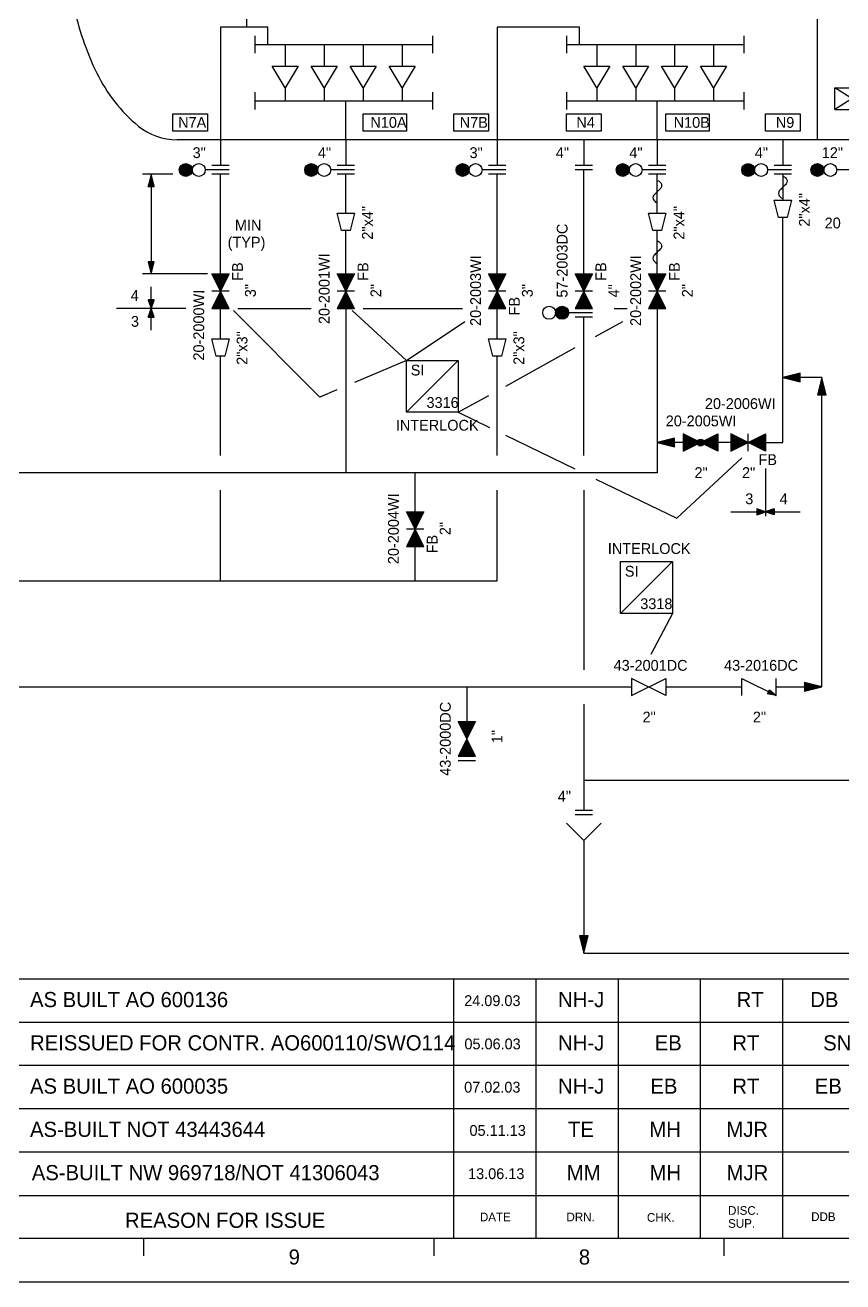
# Model space of a CAD drawing. Extents: x 0 to 840, y 0 to 594.
# Drawn here: x 198.9 to 387.9, y 0 to 290.5 of the extents above; entities that cross this region are included whole.
import ezdxf

# ---------------------------------------------------------------- set-up
doc = ezdxf.new("R2010")
doc.units = 0
for name, color, linetype in [('01-LIN-025-A', 7, 'Continuous'), ('08-LIN-050-A', 7, 'Continuous'), ('18-LIN-025-SP', 7, 'Continuous'), ('35-TXT-025', 7, 'Continuous'), ('36-TXT-035', 7, 'Continuous'), ('39-TXT-100', 7, 'Continuous'), ('40-', 7, 'Continuous'), ('43-', 7, 'Continuous'), ('45-', 7, 'Continuous')]:
    doc.layers.add(name, color=color, linetype=linetype)

msp = doc.modelspace()

# ---------------------------------------------------------------- linework, layer by layer
at = {"layer": '01-LIN-025-A'}
for p, q in [((252, 288), (252, 284)), ((293, 288), (293, 284)), ((324, 288), (324, 284)), ((365, 288), (365, 284)), ((252, 275), (252, 271)), ((293, 275), (293, 271)), ((324, 275), (324, 271)), ((365, 275), (365, 271)), ((386, 271), (394, 271)), ((412, 264), (234, 264)), ((233, 256), (226, 256)), ((228.13, 255.47), (227.92, 255.68)), ((228.1, 255.6), (227.94, 255.76)), ((228.07, 255.74), (227.96, 255.84)), ((228.03, 255.87), (227.98, 255.92)), ((228, 256), (228, 234)), ((246, 257), (240.5, 257)), ((246, 258), (242, 258)), ((246, 258), (242, 258)), ((246, 256), (242, 256)), ((244, 258), (244, 258)), ((275, 257), (269.5, 257)), ((275, 258), (271, 258)), ((275, 258), (271, 258)), ((275, 256), (271, 256)), ((273, 258), (273, 258)), ((310, 257), (304.5, 257)), ((310, 258), (306, 258)), ((310, 258), (306, 258)), ((310, 256), (306, 256)), ((308, 258), (308, 258)), ((330, 258), (326, 258)), ((330, 257), (326, 257)), ((347, 257), (341.5, 257)), ((347, 258), (343, 258)), ((347, 258), (343, 258)), ((347, 256), (343, 256)), ((345, 258), (345, 258)), ((376, 257), (370.5, 257)), ((376, 258), (372, 258)), ((376, 258), (372, 258)), ((376, 256), (372, 256)), ((374, 258), (374, 258)), ((392, 257), (386.5, 257)), ((227.33, 253.2), (227.31, 253.23)), ((227.43, 253.2), (227.33, 253.31)), ((227.53, 253.2), (227.35, 253.39)), ((227.63, 253.2), (227.37, 253.47)), ((227.73, 253.2), (227.39, 253.54)), ((227.83, 253.2), (227.41, 253.62)), ((227.93, 253.2), (227.43, 253.7)), ((228.03, 253.2), (227.45, 253.78)), ((228.13, 253.2), (227.47, 253.86)), ((228.23, 253.2), (227.49, 253.94)), ((228.32, 253.2), (227.5, 254.02)), ((228.42, 253.2), (227.53, 254.1)), ((228.52, 253.2), (227.54, 254.18)), ((228.62, 253.2), (227.57, 254.26)), ((228.69, 253.23), (227.58, 254.34)), ((228.66, 253.36), (227.6, 254.42)), ((228.63, 253.49), (227.62, 254.5)), ((228.59, 253.62), (227.64, 254.57)), ((228.56, 253.75), (227.66, 254.65)), ((228.53, 253.89), (227.68, 254.73)), ((228.5, 254.02), (227.7, 254.81)), ((228.46, 254.15), (227.72, 254.89)), ((228.43, 254.28), (227.74, 254.97)), ((228.4, 254.41), (227.76, 255.05)), ((228.36, 254.55), (227.78, 255.13)), ((228.33, 254.68), (227.8, 255.21)), ((228.3, 254.81), (227.82, 255.29)), ((228.26, 254.94), (227.84, 255.37)), ((228.23, 255.07), (227.86, 255.45)), ((228.2, 255.21), (227.88, 255.53)), ((228.17, 255.34), (227.9, 255.6)), ((372, 250), (376, 250)), ((373, 246), (372, 250)), ((376, 250), (375, 246)), ((271, 247), (275, 247)), ((272, 243), (271, 247)), ((275, 247), (274, 243)), ((343, 247), (347, 247)), ((344, 243), (343, 247)), ((347, 247), (346, 243)), ((375, 246), (373, 246)), ((274, 243), (272, 243)), ((346, 243), (344, 243)), ((227.31, 235.77), (228.42, 234.66)), ((227.34, 235.64), (228.4, 234.58)), ((227.37, 235.51), (228.38, 234.5)), ((227.38, 235.8), (228.43, 234.74)), ((227.41, 235.38), (228.36, 234.43)), ((227.48, 235.8), (228.46, 234.82)), ((227.58, 235.8), (228.47, 234.9)), ((227.68, 235.8), (228.5, 234.98)), ((227.77, 235.8), (228.51, 235.06)), ((227.87, 235.8), (228.53, 235.14)), ((227.97, 235.8), (228.55, 235.22)), ((228.07, 235.8), (228.57, 235.3)), ((228.17, 235.8), (228.59, 235.38)), ((228.27, 235.8), (228.61, 235.46)), ((228.37, 235.8), (228.63, 235.53)), ((228.47, 235.8), (228.65, 235.61)), ((228.57, 235.8), (228.67, 235.69)), ((228.67, 235.8), (228.69, 235.77)), ((241, 233), (226, 233)), ((227.44, 235.25), (228.34, 234.35)), ((227.47, 235.11), (228.32, 234.27)), ((227.5, 234.98), (228.3, 234.19)), ((227.54, 234.85), (228.28, 234.11)), ((227.57, 234.72), (228.26, 234.03)), ((227.6, 234.59), (228.24, 233.95)), ((227.64, 234.45), (228.22, 233.87)), ((227.67, 234.32), (228.2, 233.79)), ((227.7, 234.19), (228.18, 233.71)), ((227.74, 234.06), (228.16, 233.63)), ((227.77, 233.93), (228.14, 233.55)), ((227.8, 233.79), (228.12, 233.47)), ((227.83, 233.66), (228.1, 233.4)), ((227.87, 233.53), (228.08, 233.32)), ((227.9, 233.4), (228.06, 233.24)), ((227.93, 233.26), (228.04, 233.16)), ((227.97, 233.13), (228.02, 233.08)), ((244, 229), (242, 233)), ((242, 233), (246, 233)), ((244, 229), (242.2, 232.9)), ((242.2, 232.9), (244, 232)), ((244, 229), (242.4, 232.8)), ((242.4, 232.8), (245.6, 232.8)), ((244, 229), (242.6, 232.6)), ((242.6, 232.6), (245.4, 232.6)), ((244, 229), (242.8, 232.4)), ((242.8, 232.4), (245.2, 232.4)), ((246, 233), (244, 229)), ((244, 229), (244, 233)), ((244, 232), (245.8, 232.9)), ((245.8, 232.9), (244, 229)), ((245.6, 232.8), (244, 229)), ((245.4, 232.6), (244, 229)), ((245.2, 232.4), (244, 229)), ((273, 229), (271, 233)), ((271, 233), (275, 233)), ((273, 229), (271.2, 232.9)), ((271.2, 232.9), (273, 232)), ((273, 229), (271.4, 232.8)), ((271.4, 232.8), (274.6, 232.8)), ((273, 229), (271.6, 232.6)), ((271.6, 232.6), (274.4, 232.6)), ((273, 229), (271.8, 232.4)), ((271.8, 232.4), (274.2, 232.4)), ((275, 233), (273, 229)), ((273, 229), (273, 233)), ((273, 232), (274.8, 232.9)), ((274.8, 232.9), (273, 229)), ((274.6, 232.8), (273, 229)), ((274.4, 232.6), (273, 229)), ((274.2, 232.4), (273, 229)), ((308, 229), (306, 233)), ((306, 233), (310, 233)), ((308, 229), (306.2, 232.9)), ((306.2, 232.9), (308, 232)), ((308, 229), (306.4, 232.8)), ((306.4, 232.8), (309.6, 232.8)), ((308, 229), (306.6, 232.6)), ((306.6, 232.6), (309.4, 232.6)), ((308, 229), (306.8, 232.4)), ((306.8, 232.4), (309.2, 232.4)), ((310, 233), (308, 229)), ((308, 229), (308, 233)), ((308, 232), (309.8, 232.9)), ((309.8, 232.9), (308, 229)), ((309.6, 232.8), (308, 229)), ((309.4, 232.6), (308, 229)), ((309.2, 232.4), (308, 229)), ((328, 229), (326, 233)), ((326, 233), (330, 233)), ((328, 229), (326.2, 232.9)), ((326.2, 232.9), (328, 232)), ((328, 229), (326.4, 232.8)), ((326.4, 232.8), (329.6, 232.8)), ((328, 229), (326.6, 232.6)), ((326.6, 232.6), (329.4, 232.6)), ((328, 229), (326.8, 232.4)), ((326.8, 232.4), (329.2, 232.4)), ((330, 233), (328, 229)), ((328, 229), (328, 233)), ((328, 232), (329.8, 232.9)), ((329.8, 232.9), (328, 229)), ((329.6, 232.8), (328, 229)), ((329.4, 232.6), (328, 229)), ((329.2, 232.4), (328, 229)), ((345, 229), (343, 233)), ((343, 233), (347, 233)), ((345, 229), (343.2, 232.9)), ((343.2, 232.9), (345, 232)), ((345, 229), (343.4, 232.8)), ((343.4, 232.8), (346.6, 232.8)), ((345, 229), (343.6, 232.6)), ((343.6, 232.6), (346.4, 232.6)), ((345, 229), (343.8, 232.4)), ((343.8, 232.4), (346.2, 232.4)), ((347, 233), (345, 229)), ((345, 229), (345, 233)), ((345, 232), (346.8, 232.9)), ((346.8, 232.9), (345, 229)), ((346.6, 232.8), (345, 229)), ((346.4, 232.6), (345, 229)), ((346.2, 232.4), (345, 229)), ((228, 220), (228, 230)), ((244, 229), (243, 232.2)), ((243, 232.2), (245, 232.2)), ((244, 229), (243.2, 232)), ((243.2, 232), (244.8, 232)), ((244, 229), (243.4, 231.8)), ((243.4, 231.8), (244.6, 231.8)), ((244, 229), (243.6, 231.6)), ((243.6, 231.6), (244.4, 231.6)), ((244, 229), (243.8, 231.4)), ((243.8, 231.4), (244.2, 231.4)), ((245, 232.2), (244, 229)), ((244.8, 232), (244, 229)), ((244.6, 231.8), (244, 229)), ((244.4, 231.6), (244, 229)), ((244.2, 231.4), (244, 229)), ((273, 229), (272, 232.2)), ((272, 232.2), (274, 232.2)), ((273, 229), (272.2, 232)), ((272.2, 232), (273.8, 232)), ((273, 229), (272.4, 231.8)), ((272.4, 231.8), (273.6, 231.8)), ((273, 229), (272.6, 231.6)), ((272.6, 231.6), (273.4, 231.6)), ((273, 229), (272.8, 231.4)), ((272.8, 231.4), (273.2, 231.4)), ((274, 232.2), (273, 229)), ((273.8, 232), (273, 229)), ((273.6, 231.8), (273, 229)), ((273.4, 231.6), (273, 229)), ((273.2, 231.4), (273, 229)), ((308, 229), (307, 232.2)), ((307, 232.2), (309, 232.2)), ((308, 229), (307.2, 232)), ((307.2, 232), (308.8, 232)), ((308, 229), (307.4, 231.8)), ((307.4, 231.8), (308.6, 231.8)), ((308, 229), (307.6, 231.6)), ((307.6, 231.6), (308.4, 231.6)), ((308, 229), (307.8, 231.4)), ((307.8, 231.4), (308.2, 231.4)), ((309, 232.2), (308, 229)), ((308.8, 232), (308, 229)), ((308.6, 231.8), (308, 229)), ((308.4, 231.6), (308, 229)), ((308.2, 231.4), (308, 229)), ((328, 229), (327, 232.2)), ((327, 232.2), (329, 232.2)), ((328, 229), (327.2, 232)), ((327.2, 232), (328.8, 232)), ((328, 229), (327.4, 231.8)), ((327.4, 231.8), (328.6, 231.8)), ((328, 229), (327.6, 231.6)), ((327.6, 231.6), (328.4, 231.6)), ((328, 229), (327.8, 231.4)), ((327.8, 231.4), (328.2, 231.4)), ((329, 232.2), (328, 229)), ((328.8, 232), (328, 229)), ((328.6, 231.8), (328, 229)), ((328.4, 231.6), (328, 229)), ((328.2, 231.4), (328, 229)), ((345, 229), (344, 232.2)), ((344, 232.2), (346, 232.2)), ((345, 229), (344.2, 232)), ((344.2, 232), (345.8, 232)), ((345, 229), (344.4, 231.8)), ((344.4, 231.8), (345.6, 231.8)), ((345, 229), (344.6, 231.6)), ((344.6, 231.6), (345.4, 231.6)), ((345, 229), (344.8, 231.4)), ((344.8, 231.4), (345.2, 231.4)), ((346, 232.2), (345, 229)), ((345.8, 232), (345, 229)), ((345.6, 231.8), (345, 229)), ((345.4, 231.6), (345, 229)), ((345.2, 231.4), (345, 229)), ((227.31, 226.98), (228.23, 225.66)), ((227.34, 227), (228.25, 225.71)), ((227.36, 226.84), (228.21, 225.61)), ((227.39, 227), (228.26, 225.75)), ((227.4, 226.7), (228.2, 225.57)), ((227.44, 227), (228.28, 225.8)), ((227.49, 227), (228.3, 225.85)), ((227.54, 227), (228.31, 225.9)), ((227.59, 227), (228.33, 225.94)), ((227.64, 227), (228.35, 225.99)), ((227.69, 227), (228.36, 226.04)), ((227.74, 227), (228.38, 226.08)), ((227.79, 227), (228.4, 226.13)), ((227.84, 227), (228.41, 226.18)), ((227.89, 227), (228.43, 226.23)), ((227.94, 227), (228.44, 226.27)), ((227.99, 227), (228.46, 226.32)), ((228.04, 227), (228.48, 226.37)), ((228.09, 227), (228.5, 226.41)), ((228.13, 227), (228.51, 226.46)), ((228.18, 227), (228.53, 226.51)), ((228.23, 227), (228.54, 226.56)), ((228.28, 227), (228.56, 226.6)), ((228.33, 227), (228.58, 226.65)), ((228.38, 227), (228.59, 226.7)), ((228.43, 227), (228.61, 226.74)), ((228.48, 227), (228.63, 226.79)), ((228.53, 227), (228.64, 226.84)), ((228.58, 227), (228.66, 226.89)), ((228.63, 227), (228.68, 226.93)), ((228.68, 227), (228.69, 226.98)), ((246, 229), (242, 229)), ((244, 229), (242, 225)), ((244, 229), (242.2, 225.1)), ((244, 229), (242.4, 225.2)), ((244, 229), (242.6, 225.4)), ((244, 229), (242.8, 225.6)), ((244, 229), (243, 225.8)), ((244, 229), (243.2, 226)), ((244, 229), (243.4, 226.2)), ((244, 229), (243.6, 226.4)), ((244, 229), (243.8, 226.6)), ((243.8, 226.6), (244.2, 226.6)), ((246, 225), (244, 229)), ((245.8, 225.1), (244, 229)), ((245.6, 225.2), (244, 229)), ((245.4, 225.4), (244, 229)), ((245.2, 225.6), (244, 229)), ((245, 225.8), (244, 229)), ((244.8, 226), (244, 229)), ((244.6, 226.2), (244, 229)), ((244.4, 226.4), (244, 229)), ((244.2, 226.6), (244, 229)), ((244, 229), (244, 225)), ((275, 229), (271, 229)), ((273, 229), (271, 225)), ((273, 229), (271.2, 225.1)), ((273, 229), (271.4, 225.2)), ((273, 229), (271.6, 225.4)), ((273, 229), (271.8, 225.6)), ((273, 229), (272, 225.8)), ((273, 229), (272.2, 226)), ((273, 229), (272.4, 226.2)), ((273, 229), (272.6, 226.4)), ((273, 229), (272.8, 226.6)), ((272.8, 226.6), (273.2, 226.6)), ((275, 225), (273, 229)), ((274.8, 225.1), (273, 229)), ((274.6, 225.2), (273, 229)), ((274.4, 225.4), (273, 229)), ((274.2, 225.6), (273, 229)), ((274, 225.8), (273, 229)), ((273.8, 226), (273, 229)), ((273.6, 226.2), (273, 229)), ((273.4, 226.4), (273, 229)), ((273.2, 226.6), (273, 229)), ((273, 229), (273, 225)), ((308, 229), (306, 225)), ((310, 229), (306, 229)), ((308, 229), (306.2, 225.1)), ((308, 229), (306.4, 225.2)), ((308, 229), (306.6, 225.4)), ((308, 229), (306.8, 225.6)), ((308, 229), (307, 225.8)), ((308, 229), (307.2, 226)), ((308, 229), (307.4, 226.2)), ((308, 229), (307.6, 226.4)), ((308, 229), (307.8, 226.6)), ((307.8, 226.6), (308.2, 226.6)), ((310, 225), (308, 229)), ((309.8, 225.1), (308, 229)), ((309.6, 225.2), (308, 229)), ((309.4, 225.4), (308, 229)), ((309.2, 225.6), (308, 229)), ((309, 225.8), (308, 229)), ((308.8, 226), (308, 229)), ((308.6, 226.2), (308, 229)), ((308.4, 226.4), (308, 229)), ((308.2, 226.6), (308, 229)), ((308, 229), (308, 225)), ((330, 229), (326, 229)), ((328, 229), (326, 225)), ((328, 229), (326.2, 225.1)), ((328, 229), (326.4, 225.2)), ((328, 229), (326.6, 225.4)), ((328, 229), (326.8, 225.6)), ((328, 229), (327, 225.8)), ((328, 229), (327.2, 226)), ((328, 229), (327.4, 226.2)), ((328, 229), (327.6, 226.4)), ((328, 229), (327.8, 226.6)), ((327.8, 226.6), (328.2, 226.6)), ((330, 225), (328, 229)), ((329.8, 225.1), (328, 229)), ((329.6, 225.2), (328, 229)), ((329.4, 225.4), (328, 229)), ((329.2, 225.6), (328, 229)), ((329, 225.8), (328, 229)), ((328.8, 226), (328, 229)), ((328.6, 226.2), (328, 229)), ((328.4, 226.4), (328, 229)), ((328.2, 226.6), (328, 229)), ((328, 229), (328, 225)), ((347, 229), (343, 229)), ((345, 229), (343, 225)), ((345, 229), (343.2, 225.1)), ((345, 229), (343.4, 225.2)), ((345, 229), (343.6, 225.4)), ((345, 229), (343.8, 225.6)), ((345, 229), (344, 225.8)), ((345, 229), (344.2, 226)), ((345, 229), (344.4, 226.2)), ((345, 229), (344.6, 226.4)), ((345, 229), (344.8, 226.6)), ((344.8, 226.6), (345.2, 226.6)), ((347, 225), (345, 229)), ((346.8, 225.1), (345, 229)), ((346.6, 225.2), (345, 229)), ((346.4, 225.4), (345, 229)), ((346.2, 225.6), (345, 229)), ((346, 225.8), (345, 229)), ((345.8, 226), (345, 229)), ((345.6, 226.2), (345, 229)), ((345.4, 226.4), (345, 229)), ((345.2, 226.6), (345, 229)), ((345, 229), (345, 225)), ((236, 225), (220, 225)), ((227.46, 226.56), (228.18, 225.52)), ((227.5, 226.42), (228.16, 225.47)), ((228.01, 223), (227.54, 223.68)), ((227.55, 226.27), (228.15, 225.42)), ((228.06, 223), (227.55, 223.73)), ((228.11, 223), (227.57, 223.77)), ((228.16, 223), (227.59, 223.82)), ((227.6, 226.13), (228.13, 225.38)), ((228.21, 223), (227.6, 223.87)), ((228.26, 223), (227.62, 223.91)), ((228.31, 223), (227.64, 223.96)), ((227.65, 225.99), (228.11, 225.33)), ((228.36, 223), (227.65, 224.01)), ((228.41, 223), (227.67, 224.06)), ((228.46, 223), (227.69, 224.1)), ((227.7, 225.85), (228.1, 225.28)), ((228.51, 223), (227.7, 224.15)), ((228.56, 223), (227.72, 224.2)), ((228.61, 223), (227.74, 224.24)), ((227.75, 225.71), (228.08, 225.23)), ((228.66, 223), (227.75, 224.29)), ((228.69, 223.02), (227.77, 224.34)), ((228.64, 223.16), (227.79, 224.39)), ((227.8, 225.57), (228.07, 225.19)), ((228.59, 223.3), (227.8, 224.43)), ((228.54, 223.44), (227.82, 224.48)), ((228.5, 223.58), (227.83, 224.53)), ((227.85, 225.43), (228.05, 225.14)), ((228.45, 223.73), (227.85, 224.57)), ((228.4, 223.87), (227.87, 224.62)), ((228.35, 224.01), (227.88, 224.67)), ((227.9, 225.28), (228.03, 225.09)), ((228.3, 224.15), (227.9, 224.72)), ((228.25, 224.29), (227.92, 224.76)), ((228.2, 224.43), (227.93, 224.81)), ((227.95, 225.14), (228.02, 225.05)), ((228.15, 224.57), (227.95, 224.86)), ((228.1, 224.72), (227.97, 224.9)), ((228.05, 224.86), (227.98, 224.95)), ((242, 225), (246, 225)), ((242.2, 225.1), (244, 226)), ((242.4, 225.2), (245.6, 225.2)), ((242.6, 225.4), (245.4, 225.4)), ((242.8, 225.6), (245.2, 225.6)), ((243, 225.8), (245, 225.8)), ((243.2, 226), (244.8, 226)), ((243.4, 226.2), (244.6, 226.2)), ((243.6, 226.4), (244.4, 226.4)), ((244, 226), (245.8, 225.1)), ((248, 225), (265, 225)), ((271, 225), (275, 225)), ((271.2, 225.1), (273, 226)), ((271.4, 225.2), (274.6, 225.2)), ((271.6, 225.4), (274.4, 225.4)), ((271.8, 225.6), (274.2, 225.6)), ((272, 225.8), (274, 225.8)), ((272.2, 226), (273.8, 226)), ((272.4, 226.2), (273.6, 226.2)), ((272.6, 226.4), (273.4, 226.4)), ((273, 226), (274.8, 225.1)), ((287, 213), (274.5, 224.5)), ((277, 225), (300, 225)), ((306, 225), (310, 225)), ((306.2, 225.1), (308, 226)), ((306.4, 225.2), (309.6, 225.2)), ((306.6, 225.4), (309.4, 225.4)), ((306.8, 225.6), (309.2, 225.6)), ((307, 225.8), (309, 225.8)), ((307.2, 226), (308.8, 226)), ((307.4, 226.2), (308.6, 226.2)), ((307.6, 226.4), (308.4, 226.4)), ((308, 226), (309.8, 225.1)), ((330, 224), (324.5, 224)), ((330, 225), (326, 225)), ((326, 225), (330, 225)), ((326.2, 225.1), (328, 226)), ((326.4, 225.2), (329.6, 225.2)), ((326.6, 225.4), (329.4, 225.4)), ((326.8, 225.6), (329.2, 225.6)), ((327, 225.8), (329, 225.8)), ((327.2, 226), (328.8, 226)), ((327.4, 226.2), (328.6, 226.2)), ((327.6, 226.4), (328.4, 226.4)), ((328, 226), (329.8, 225.1)), ((335, 225), (338, 225)), ((343, 225), (347, 225)), ((343.2, 225.1), (345, 226)), ((343.4, 225.2), (346.6, 225.2)), ((343.6, 225.4), (346.4, 225.4)), ((343.8, 225.6), (346.2, 225.6)), ((344, 225.8), (346, 225.8)), ((344.2, 226), (345.8, 226)), ((344.4, 226.2), (345.6, 226.2)), ((344.6, 226.4), (345.4, 226.4)), ((345, 226), (346.8, 225.1)), ((227.32, 223), (227.31, 223.02)), ((227.37, 223), (227.32, 223.07)), ((227.42, 223), (227.34, 223.11)), ((227.47, 223), (227.36, 223.16)), ((227.52, 223), (227.37, 223.21)), ((227.57, 223), (227.39, 223.26)), ((227.62, 223), (227.41, 223.3)), ((227.67, 223), (227.42, 223.35)), ((227.72, 223), (227.44, 223.4)), ((227.77, 223), (227.46, 223.44)), ((227.81, 223), (227.47, 223.49)), ((227.87, 223), (227.49, 223.54)), ((227.91, 223), (227.5, 223.59)), ((227.96, 223), (227.52, 223.63)), ((287, 213), (300.5, 222)), ((330, 223), (326, 223)), ((330.71, 218.52), (337, 222)), ((242, 218), (246, 218)), ((243, 214), (242, 218)), ((246, 218), (245, 214)), ((306, 218), (310, 218)), ((307, 214), (306, 218)), ((310, 218), (309, 214)), ((309.97, 207.06), (326.03, 215.94)), ((245, 214), (243, 214)), ((287, 213), (275.04, 207.91)), ((309, 214), (307, 214)), ((374.76, 209.19), (374.45, 208.89)), ((374.94, 209.24), (374.57, 208.86)), ((375.13, 209.28), (374.68, 208.83)), ((375.32, 209.33), (374.79, 208.8)), ((375.51, 209.38), (374.9, 208.77)), ((375.7, 209.43), (375.02, 208.74)), ((375.89, 209.47), (375.13, 208.72)), ((376.08, 209.52), (375.24, 208.69)), ((376.26, 209.57), (375.36, 208.66)), ((376.45, 209.61), (375.47, 208.63)), ((376.64, 209.66), (375.58, 208.6)), ((376.83, 209.71), (375.7, 208.58)), ((377.02, 209.76), (375.81, 208.55)), ((377.21, 209.8), (375.92, 208.52)), ((377.4, 209.85), (376.04, 208.49)), ((377.59, 209.9), (376.15, 208.46)), ((377.77, 209.94), (376.26, 208.43)), ((377.96, 209.99), (376.38, 208.41)), ((378, 209.89), (376.49, 208.38)), ((378, 209.74), (376.6, 208.35)), ((378, 209.6), (376.72, 208.32)), ((378, 209.46), (376.83, 208.29)), ((378, 209.32), (376.94, 208.26)), ((378, 209.18), (377.06, 208.24)), ((374.19, 209.05), (374.11, 208.97)), ((374.38, 209.09), (374.23, 208.94)), ((374.57, 209.14), (374.34, 208.91)), ((378, 209.04), (377.17, 208.21)), ((378, 208.9), (377.28, 208.18)), ((378, 208.76), (377.4, 208.15)), ((378, 208.61), (377.51, 208.12)), ((378, 208.47), (377.62, 208.1)), ((378, 208.33), (377.73, 208.07)), ((378, 208.19), (377.85, 208.04)), ((378, 208.05), (377.96, 208.01)), ((383.6, 205), (382.32, 206.28)), ((383.74, 205), (382.35, 206.4)), ((383.89, 205), (382.38, 206.51)), ((383.99, 205.04), (382.41, 206.62)), ((383.94, 205.23), (382.43, 206.74)), ((383.9, 205.41), (382.46, 206.85)), ((383.85, 205.6), (382.49, 206.96)), ((383.8, 205.79), (382.52, 207.08)), ((383.76, 205.98), (382.55, 207.19)), ((383.71, 206.17), (382.58, 207.3)), ((383.66, 206.36), (382.6, 207.42)), ((383.61, 206.55), (382.63, 207.53)), ((383.57, 206.74), (382.66, 207.64)), ((383.52, 206.92), (382.69, 207.76)), ((383.47, 207.11), (382.72, 207.87)), ((383.43, 207.3), (382.74, 207.98)), ((383.38, 207.49), (382.77, 208.1)), ((383.33, 207.68), (382.8, 208.21)), ((383.28, 207.87), (382.83, 208.32)), ((383.24, 208.06), (382.86, 208.43)), ((383.19, 208.24), (382.89, 208.55)), ((383.14, 208.43), (382.91, 208.66)), ((383.09, 208.62), (382.94, 208.77)), ((383.05, 208.81), (382.97, 208.89)), ((299, 201), (306.06, 204.9)), ((382.05, 205), (382.01, 205.04)), ((382.19, 205), (382.04, 205.15)), ((382.33, 205), (382.07, 205.27)), ((382.47, 205), (382.1, 205.38)), ((382.61, 205), (382.12, 205.49)), ((382.76, 205), (382.15, 205.6)), ((382.9, 205), (382.18, 205.72)), ((383.04, 205), (382.21, 205.83)), ((383.18, 205), (382.24, 205.94)), ((383.32, 205), (382.26, 206.06)), ((383.46, 205), (382.29, 206.17)), ((299, 201), (306.24, 197.49)), ((309.87, 195.73), (325.96, 187.92)), ((347.64, 194.66), (346.58, 193.6)), ((347.83, 194.71), (346.7, 193.58)), ((348.02, 194.76), (346.81, 193.55)), ((348.21, 194.8), (346.92, 193.52)), ((348.4, 194.85), (347.04, 193.49)), ((348.59, 194.9), (347.15, 193.46)), ((348.77, 194.94), (347.26, 193.43)), ((348.96, 194.99), (347.38, 193.41)), ((349, 194.89), (347.49, 193.38)), ((349, 194.74), (347.6, 193.35)), ((355, 194), (351, 196)), ((351, 196), (351, 192)), ((355, 194), (351.1, 195.8)), ((351.1, 195.8), (352, 194)), ((355, 194), (351.2, 195.6)), ((351.2, 195.6), (351.2, 192.4)), ((355, 194), (351.4, 195.4)), ((351.4, 195.4), (351.4, 192.6)), ((355, 194), (351.6, 195.2)), ((351.6, 195.2), (351.6, 192.8)), ((355, 194), (351.8, 195)), ((351.8, 195), (351.8, 193)), ((355, 194), (352, 194.8)), ((352, 194.8), (352, 193.2)), ((355, 194), (359, 196)), ((355, 194), (358.9, 195.8)), ((355, 194), (358.8, 195.6)), ((355, 194), (358.6, 195.4)), ((355, 194), (358.4, 195.2)), ((355, 194), (358.2, 195)), ((355, 194), (358, 194.8)), ((358.9, 195.8), (358, 194)), ((358, 194.8), (358, 193.2)), ((358.2, 195), (358.2, 193)), ((358.4, 195.2), (358.4, 192.8)), ((358.6, 195.4), (358.6, 192.6)), ((358.8, 195.6), (358.8, 192.4)), ((359, 196), (359, 192)), ((366, 194), (362, 196)), ((362, 196), (362, 192)), ((366, 194), (362.1, 195.8)), ((362.1, 195.8), (363, 194)), ((366, 194), (362.2, 195.6)), ((362.2, 195.6), (362.2, 192.4)), ((366, 194), (362.4, 195.4)), ((362.4, 195.4), (362.4, 192.6)), ((366, 194), (362.6, 195.2)), ((362.6, 195.2), (362.6, 192.8)), ((366, 194), (362.8, 195)), ((362.8, 195), (362.8, 193)), ((366, 194), (363, 194.8)), ((363, 194.8), (363, 193.2)), ((366, 194), (370, 196)), ((366, 192), (366, 196)), ((366, 194), (369.9, 195.8)), ((366, 194), (369.8, 195.6)), ((366, 194), (369.6, 195.4)), ((366, 194), (369.4, 195.2)), ((366, 194), (369.2, 195)), ((366, 194), (369, 194.8)), ((369.9, 195.8), (369, 194)), ((369, 194.8), (369, 193.2)), ((369.2, 195), (369.2, 193)), ((369.4, 195.2), (369.4, 192.8)), ((369.6, 195.4), (369.6, 192.6)), ((369.8, 195.6), (369.8, 192.4)), ((370, 196), (370, 192)), ((345.19, 194.05), (345.11, 193.97)), ((345.38, 194.09), (345.23, 193.94)), ((345.57, 194.14), (345.34, 193.91)), ((345.76, 194.19), (345.45, 193.89)), ((345.94, 194.24), (345.57, 193.86)), ((346.13, 194.28), (345.68, 193.83)), ((346.32, 194.33), (345.79, 193.8)), ((346.51, 194.38), (345.9, 193.77)), ((346.7, 194.43), (346.02, 193.74)), ((346.89, 194.47), (346.13, 193.72)), ((347.08, 194.52), (346.24, 193.69)), ((347.26, 194.57), (346.36, 193.66)), ((347.45, 194.61), (346.47, 193.63)), ((349, 194.6), (347.72, 193.32)), ((349, 194.46), (347.83, 193.29)), ((349, 194.32), (347.94, 193.26)), ((349, 194.18), (348.06, 193.24)), ((349, 194.04), (348.17, 193.21)), ((349, 193.9), (348.28, 193.18)), ((349, 193.76), (348.4, 193.15)), ((349, 193.61), (348.51, 193.12)), ((349, 193.47), (348.62, 193.1)), ((349, 193.33), (348.73, 193.07)), ((349, 193.19), (348.85, 193.04)), ((349, 193.05), (348.96, 193.01)), ((351, 192), (355, 194)), ((355, 194), (351, 194)), ((352, 194), (351.1, 192.2)), ((351.1, 192.2), (355, 194)), ((351.2, 192.4), (355, 194)), ((351.4, 192.6), (355, 194)), ((351.6, 192.8), (355, 194)), ((351.8, 193), (355, 194)), ((352, 193.2), (355, 194)), ((355, 194), (352.2, 194.6)), ((352.2, 194.6), (352.2, 193.4)), ((352.2, 193.4), (355, 194)), ((355, 194), (352.4, 194.4)), ((352.4, 194.4), (352.4, 193.6)), ((352.4, 193.6), (355, 194)), ((355, 194), (352.6, 194.2)), ((352.6, 194.2), (352.6, 193.8)), ((352.6, 193.8), (355, 194)), ((355, 194), (357.8, 194.6)), ((355, 194), (357.6, 194.4)), ((355, 194), (357.4, 194.2)), ((359, 192), (355, 194)), ((358.9, 192.2), (355, 194)), ((358.8, 192.4), (355, 194)), ((358.6, 192.6), (355, 194)), ((358.4, 192.8), (355, 194)), ((358.2, 193), (355, 194)), ((358, 193.2), (355, 194)), ((357.8, 193.4), (355, 194)), ((357.6, 193.6), (355, 194)), ((357.4, 193.8), (355, 194)), ((355, 194), (359, 194)), ((357.4, 194.2), (357.4, 193.8)), ((357.6, 194.4), (357.6, 193.6)), ((357.8, 194.6), (357.8, 193.4)), ((358, 194), (358.9, 192.2)), ((362, 192), (366, 194)), ((366, 194), (362, 194)), ((363, 194), (362.1, 192.2)), ((362.1, 192.2), (366, 194)), ((362.2, 192.4), (366, 194)), ((362.4, 192.6), (366, 194)), ((362.6, 192.8), (366, 194)), ((362.8, 193), (366, 194)), ((363, 193.2), (366, 194)), ((366, 194), (363.2, 194.6)), ((363.2, 194.6), (363.2, 193.4)), ((363.2, 193.4), (366, 194)), ((366, 194), (363.4, 194.4)), ((363.4, 194.4), (363.4, 193.6)), ((363.4, 193.6), (366, 194)), ((366, 194), (363.6, 194.2)), ((363.6, 194.2), (363.6, 193.8)), ((363.6, 193.8), (366, 194)), ((366, 194), (368.8, 194.6)), ((366, 194), (368.6, 194.4)), ((366, 194), (368.4, 194.2)), ((370, 192), (366, 194)), ((369.9, 192.2), (366, 194)), ((369.8, 192.4), (366, 194)), ((369.6, 192.6), (366, 194)), ((369.4, 192.8), (366, 194)), ((369.2, 193), (366, 194)), ((369, 193.2), (366, 194)), ((368.8, 193.4), (366, 194)), ((368.6, 193.6), (366, 194)), ((368.4, 193.8), (366, 194)), ((366, 194), (370, 194)), ((368.4, 194.2), (368.4, 193.8)), ((368.6, 194.4), (368.6, 193.6)), ((368.8, 194.6), (368.8, 193.4)), ((369, 194), (369.9, 192.2)), ((370, 188), (370, 177)), ((289, 174), (287, 178)), ((287, 178), (291, 178)), ((289, 174), (287.2, 177.9)), ((287.2, 177.9), (289, 177)), ((289, 174), (287.4, 177.8)), ((287.4, 177.8), (290.6, 177.8)), ((289, 174), (287.6, 177.6)), ((287.6, 177.6), (290.4, 177.6)), ((289, 174), (287.8, 177.4)), ((287.8, 177.4), (290.2, 177.4)), ((289, 174), (288, 177.2)), ((288, 177.2), (290, 177.2)), ((291, 178), (289, 174)), ((289, 174), (289, 178)), ((289, 177), (290.8, 177.9)), ((290.8, 177.9), (289, 174)), ((290.6, 177.8), (289, 174)), ((290.4, 177.6), (289, 174)), ((290.2, 177.4), (289, 174)), ((290, 177.2), (289, 174)), ((362, 178), (378, 178)), ((368, 178.68), (368.02, 178.69)), ((368, 178.63), (368.07, 178.68)), ((368, 178.58), (368.11, 178.66)), ((368, 178.53), (368.16, 178.64)), ((368, 178.48), (368.21, 178.63)), ((368, 178.43), (368.26, 178.61)), ((368, 178.38), (368.3, 178.59)), ((368, 178.33), (368.35, 178.58)), ((368, 178.28), (368.4, 178.56)), ((368, 178.23), (368.44, 178.54)), ((368, 178.19), (368.49, 178.53)), ((368, 178.13), (368.54, 178.51)), ((368, 178.09), (368.59, 178.5)), ((368, 178.04), (368.63, 178.48)), ((368, 177.99), (368.68, 178.46)), ((368, 177.94), (368.73, 178.45)), ((368, 177.89), (368.77, 178.43)), ((368, 177.84), (368.82, 178.41)), ((368, 177.79), (368.87, 178.4)), ((368, 177.74), (368.92, 178.38)), ((368, 177.69), (368.96, 178.36)), ((368, 177.64), (369.01, 178.35)), ((368, 177.59), (369.06, 178.33)), ((368, 177.54), (369.1, 178.31)), ((368, 177.49), (369.15, 178.3)), ((368, 177.44), (369.2, 178.28)), ((368, 177.39), (369.25, 178.26)), ((368, 177.34), (369.29, 178.25)), ((368.02, 177.31), (369.34, 178.23)), ((368.16, 177.36), (369.39, 178.21)), ((368.3, 177.41), (369.43, 178.2)), ((368.44, 177.46), (369.48, 178.18)), ((368.58, 177.5), (369.53, 178.17)), ((368.73, 177.55), (369.58, 178.15)), ((368.87, 177.6), (369.62, 178.13)), ((369.01, 177.65), (369.67, 178.12)), ((369.15, 177.7), (369.72, 178.1)), ((369.29, 177.75), (369.77, 178.08)), ((369.43, 177.8), (369.81, 178.07)), ((369.57, 177.85), (369.86, 178.05)), ((369.72, 177.9), (369.91, 178.03)), ((369.86, 177.95), (369.95, 178.02)), ((370.14, 177.95), (370.05, 178.02)), ((370.28, 177.9), (370.1, 178.03)), ((370.43, 177.85), (370.14, 178.05)), ((370.57, 177.8), (370.19, 178.07)), ((370.71, 177.75), (370.24, 178.08)), ((370.85, 177.7), (370.28, 178.1)), ((370.99, 177.65), (370.33, 178.12)), ((371.13, 177.6), (370.38, 178.13)), ((371.27, 177.55), (370.43, 178.15)), ((371.42, 177.5), (370.47, 178.17)), ((371.56, 177.46), (370.52, 178.18)), ((371.7, 177.41), (370.57, 178.2)), ((371.84, 177.36), (370.61, 178.21)), ((371.98, 177.31), (370.66, 178.23)), ((372, 177.34), (370.71, 178.25)), ((372, 177.39), (370.76, 178.26)), ((372, 177.44), (370.8, 178.28)), ((372, 177.49), (370.85, 178.3)), ((372, 177.54), (370.9, 178.31)), ((372, 177.59), (370.94, 178.33)), ((372, 177.64), (370.99, 178.35)), ((372, 177.69), (371.04, 178.36)), ((372, 177.74), (371.09, 178.38)), ((372, 177.79), (371.13, 178.4)), ((372, 177.84), (371.18, 178.41)), ((372, 177.89), (371.23, 178.43)), ((372, 177.94), (371.27, 178.45)), ((372, 177.99), (371.32, 178.46)), ((372, 178.04), (371.37, 178.48)), ((372, 178.09), (371.41, 178.5)), ((372, 178.13), (371.46, 178.51)), ((372, 178.19), (371.51, 178.53)), ((372, 178.23), (371.56, 178.54)), ((372, 178.28), (371.6, 178.56)), ((372, 178.33), (371.65, 178.58)), ((372, 178.38), (371.7, 178.59)), ((372, 178.43), (371.74, 178.61)), ((372, 178.48), (371.79, 178.63)), ((372, 178.53), (371.84, 178.64)), ((372, 178.58), (371.89, 178.66)), ((372, 178.63), (371.93, 178.68)), ((372, 178.68), (371.98, 178.69)), ((289, 174), (288.2, 177)), ((288.2, 177), (289.8, 177)), ((289, 174), (288.4, 176.8)), ((288.4, 176.8), (289.6, 176.8)), ((289, 174), (288.6, 176.6)), ((288.6, 176.6), (289.4, 176.6)), ((289, 174), (288.8, 176.4)), ((288.8, 176.4), (289.2, 176.4)), ((289.8, 177), (289, 174)), ((289.6, 176.8), (289, 174)), ((289.4, 176.6), (289, 174)), ((289.2, 176.4), (289, 174)), ((289, 174), (287, 170)), ((291, 174), (287, 174)), ((289, 174), (287.2, 170.1)), ((289, 174), (287.4, 170.2)), ((289, 174), (287.6, 170.4)), ((289, 174), (287.8, 170.6)), ((289, 174), (288, 170.8)), ((289, 174), (288.2, 171)), ((289, 174), (288.4, 171.2)), ((289, 174), (288.6, 171.4)), ((288.6, 171.4), (289.4, 171.4)), ((289, 174), (288.8, 171.6)), ((288.8, 171.6), (289.2, 171.6)), ((291, 170), (289, 174)), ((290.8, 170.1), (289, 174)), ((290.6, 170.2), (289, 174)), ((290.4, 170.4), (289, 174)), ((290.2, 170.6), (289, 174)), ((290, 170.8), (289, 174)), ((289.8, 171), (289, 174)), ((289.6, 171.2), (289, 174)), ((289.4, 171.4), (289, 174)), ((289.2, 171.6), (289, 174)), ((289, 174), (289, 170)), ((287, 170), (291, 170)), ((287.2, 170.1), (289, 171)), ((287.4, 170.2), (290.6, 170.2)), ((287.6, 170.4), (290.4, 170.4)), ((287.8, 170.6), (290.2, 170.6)), ((288, 170.8), (290, 170.8)), ((288.2, 171), (289.8, 171)), ((288.4, 171.2), (289.6, 171.2)), ((289, 171), (290.8, 170.1)), ((348.5, 154.5), (343.5, 145)), ((339, 135.5), (347, 139.5)), ((347, 135.5), (339, 139.5)), ((339, 139.5), (339, 135.5)), ((347, 139.5), (347, 135.5)), ((364.5, 135.5), (364.5, 139.5)), ((364.5, 139.5), (372.5, 135.5)), ((372.5, 135.5), (372.5, 139.5)), ((370.48, 135.93), (370.92, 136.83)), ((370.53, 136.02), (370.88, 136.74)), ((370.57, 136.11), (370.83, 136.65)), ((370.61, 136.2), (370.79, 136.56)), ((370.79, 136.56), (372.5, 135.5)), ((370.83, 136.65), (372.5, 135.5)), ((370.88, 136.74), (372.5, 135.5)), ((370.92, 136.83), (372.5, 135.5)), ((379, 138.45), (379.04, 138.49)), ((379, 138.31), (379.15, 138.46)), ((379, 138.17), (379.27, 138.43)), ((379, 138.03), (379.38, 138.4)), ((379, 137.89), (379.49, 138.38)), ((379, 137.74), (379.6, 138.35)), ((379, 137.6), (379.72, 138.32)), ((379, 137.46), (379.83, 138.29)), ((379, 137.32), (379.94, 138.26)), ((379, 137.18), (380.06, 138.24)), ((379, 137.04), (380.17, 138.21)), ((379, 136.9), (380.28, 138.18)), ((379, 136.76), (380.4, 138.15)), ((379, 136.61), (380.51, 138.12)), ((379.04, 136.51), (380.62, 138.09)), ((379.23, 136.56), (380.74, 138.07)), ((379.41, 136.6), (380.85, 138.04)), ((379.6, 136.65), (380.96, 138.01)), ((379.79, 136.7), (381.08, 137.98)), ((379.98, 136.74), (381.19, 137.95)), ((380.17, 136.79), (381.3, 137.92)), ((380.36, 136.84), (381.42, 137.9)), ((380.55, 136.89), (381.53, 137.87)), ((380.74, 136.93), (381.64, 137.84)), ((380.92, 136.98), (381.76, 137.81)), ((381.11, 137.03), (381.87, 137.78)), ((381.3, 137.07), (381.98, 137.76)), ((381.49, 137.12), (382.1, 137.73)), ((381.68, 137.17), (382.21, 137.7)), ((381.87, 137.22), (382.32, 137.67)), ((382.06, 137.26), (382.43, 137.64)), ((382.24, 137.31), (382.55, 137.61)), ((382.43, 137.36), (382.66, 137.59)), ((382.62, 137.41), (382.77, 137.56)), ((382.81, 137.45), (382.89, 137.53)), ((372.5, 135.5), (370.48, 135.93)), ((372.5, 135.5), (370.53, 136.02)), ((372.5, 135.5), (370.57, 136.11)), ((372.5, 135.5), (370.61, 136.2)), ((370.7, 136.38), (370.75, 136.47)), ((372.5, 135.5), (370.7, 136.38)), ((301, 125.5), (299, 129.5)), ((299, 129.5), (303, 129.5)), ((301, 125.5), (299.2, 129.4)), ((299.2, 129.4), (301, 128.5)), ((301, 125.5), (299.4, 129.3)), ((299.4, 129.3), (302.6, 129.3)), ((301, 125.5), (299.6, 129.1)), ((299.6, 129.1), (302.4, 129.1)), ((301, 125.5), (299.8, 128.9)), ((299.8, 128.9), (302.2, 128.9)), ((301, 125.5), (300, 128.7)), ((300, 128.7), (302, 128.7)), ((301, 125.5), (300.2, 128.5)), ((300.2, 128.5), (301.8, 128.5)), ((301, 125.5), (300.4, 128.3)), ((300.4, 128.3), (301.6, 128.3)), ((301, 125.5), (300.6, 128.1)), ((300.6, 128.1), (301.4, 128.1)), ((301, 125.5), (300.8, 127.9)), ((300.8, 127.9), (301.2, 127.9)), ((303, 129.5), (301, 125.5)), ((301, 125.5), (301, 129.5)), ((301, 128.5), (302.8, 129.4)), ((302.8, 129.4), (301, 125.5)), ((302.6, 129.3), (301, 125.5)), ((302.4, 129.1), (301, 125.5)), ((302.2, 128.9), (301, 125.5)), ((302, 128.7), (301, 125.5)), ((301.8, 128.5), (301, 125.5)), ((301.6, 128.3), (301, 125.5)), ((301.4, 128.1), (301, 125.5)), ((301.2, 127.9), (301, 125.5)), ((301, 125.5), (299, 121.5)), ((301, 125.5), (299.2, 121.6)), ((301, 125.5), (299.4, 121.7)), ((301, 125.5), (299.6, 121.9)), ((301, 125.5), (299.8, 122.1)), ((301, 125.5), (300, 122.3)), ((301, 125.5), (300.2, 122.5)), ((301, 125.5), (300.4, 122.7)), ((301, 125.5), (300.6, 122.9)), ((301, 125.5), (300.8, 123.1)), ((303, 121.5), (301, 125.5)), ((302.8, 121.6), (301, 125.5)), ((302.6, 121.7), (301, 125.5)), ((302.4, 121.9), (301, 125.5)), ((302.2, 122.1), (301, 125.5)), ((302, 122.3), (301, 125.5)), ((301.8, 122.5), (301, 125.5)), ((301.6, 122.7), (301, 125.5)), ((301.4, 122.9), (301, 125.5)), ((301.2, 123.1), (301, 125.5)), ((301, 125.5), (301, 121.5)), ((299.2, 121.6), (301, 122.5)), ((299.8, 122.1), (302.2, 122.1)), ((300, 122.3), (302, 122.3)), ((300.2, 122.5), (301.8, 122.5)), ((300.4, 122.7), (301.6, 122.7)), ((300.6, 122.9), (301.4, 122.9)), ((300.8, 123.1), (301.2, 123.1)), ((301, 122.5), (302.8, 121.6)), ((299, 121.5), (303, 121.5)), ((299, 121.5), (303, 121.5)), ((299, 120.5), (303, 120.5)), ((299.4, 121.7), (302.6, 121.7)), ((299.6, 121.9), (302.4, 121.9)), ((326, 109), (330, 109)), ((326, 108), (330, 108)), ((327.01, 79.96), (328.59, 78.38)), ((327.06, 79.77), (328.57, 78.26)), ((327.1, 79.59), (328.54, 78.15)), ((327.11, 80), (328.62, 78.49)), ((327.15, 79.4), (328.51, 78.04)), ((327.2, 79.21), (328.48, 77.92)), ((327.24, 79.02), (328.45, 77.81)), ((327.26, 80), (328.65, 78.6)), ((327.29, 78.83), (328.42, 77.7)), ((327.34, 78.64), (328.4, 77.58)), ((327.39, 78.45), (328.37, 77.47)), ((327.4, 80), (328.68, 78.72)), ((327.54, 80), (328.71, 78.83)), ((327.68, 80), (328.74, 78.94)), ((327.82, 80), (328.76, 79.06)), ((327.96, 80), (328.79, 79.17)), ((328.1, 80), (328.82, 79.28)), ((328.24, 80), (328.85, 79.4)), ((328.39, 80), (328.88, 79.51)), ((328.53, 80), (328.9, 79.62)), ((328.67, 80), (328.93, 79.73)), ((328.81, 80), (328.96, 79.85)), ((328.95, 80), (328.99, 79.96)), ((327.43, 78.26), (328.34, 77.36)), ((327.48, 78.08), (328.31, 77.24)), ((327.53, 77.89), (328.28, 77.13)), ((327.57, 77.7), (328.26, 77.02)), ((327.62, 77.51), (328.23, 76.9)), ((327.67, 77.32), (328.2, 76.79)), ((327.72, 77.13), (328.17, 76.68)), ((327.76, 76.94), (328.14, 76.57)), ((327.81, 76.76), (328.11, 76.45)), ((327.86, 76.57), (328.09, 76.34)), ((327.91, 76.38), (328.06, 76.23)), ((327.95, 76.19), (328.03, 76.11))]:
    msp.add_line(p, q, dxfattribs=at)
for points in [[(256, 281), (262, 281), (259, 276), (256, 281)], [(265, 281), (271, 281), (268, 276), (265, 281)], [(274, 281), (280, 281), (277, 276), (274, 281)], [(283, 281), (289, 281), (286, 276), (283, 281)], [(328, 281), (334, 281), (331, 276), (328, 281)], [(337, 281), (343, 281), (340, 276), (337, 281)], [(346, 281), (352, 281), (349, 276), (346, 281)], [(355, 281), (361, 281), (358, 276), (355, 281)], [(394, 276), (386, 271), (386, 276), (394, 276), (394, 271), (386, 276)], [(241, 270), (241, 266), (233, 266), (233, 270), (241, 270)], [(287, 270), (287, 266), (277, 266), (277, 270), (287, 270)], [(306, 270), (306, 266), (298, 266), (298, 270), (306, 270)], [(332, 270), (332, 266), (324, 266), (324, 270), (332, 270)], [(357, 270), (357, 266), (347, 266), (347, 270), (357, 270)], [(378, 270), (378, 266), (370, 266), (370, 270), (378, 270)], [(228, 256), (227.3, 253.2), (228.7, 253.2), (228, 256)], [(228, 233), (228.7, 235.8), (227.3, 235.8), (228, 233)], [(228, 225), (228.7, 227), (227.3, 227), (228, 225)], [(228, 225), (227.3, 223), (228.7, 223), (228, 225)], [(270.93, 206.17), (267, 204.5), (247, 224.5)], [(287, 201), (287, 213), (299, 213), (299, 201), (287, 201), (299, 213)], [(374, 209), (378, 208), (378, 210), (374, 209)], [(383, 209), (382, 205), (384, 205), (383, 209)], [(345, 194), (349, 193), (349, 195), (345, 194)], [(330.79, 185.57), (349.5, 176.5), (364.5, 190.5)], [(370, 178), (368, 178.7), (368, 177.3), (370, 178)], [(370, 178), (372, 178.7), (372, 177.3), (370, 178)], [(336.5, 154.5), (336.5, 166.5), (348.5, 166.5), (348.5, 154.5), (336.5, 154.5), (348.5, 166.5)], [(383, 137.5), (379, 138.5), (379, 136.5), (383, 137.5)], [(328, 76), (329, 80), (327, 80), (328, 76)]]:
    msp.add_lwpolyline(points, dxfattribs=at)
for centre, radius in [((236, 257), 1.5), ((236, 257), 1.4), ((236, 257), 1.3), ((236, 257), 1.2), ((236, 257), 1.1), ((236, 257), 1), ((236, 257), 0.9), ((236, 257), 0.8), ((236, 257), 0.7), ((236, 257), 0.6), ((236, 257), 0.5), ((236, 257), 0.4), ((236, 257), 0.3), ((236, 257), 0.2), ((239, 257), 1.5), ((265, 257), 1.5), ((265, 257), 1.4), ((265, 257), 1.3), ((265, 257), 1.2), ((265, 257), 1.1), ((265, 257), 1), ((265, 257), 0.9), ((265, 257), 0.8), ((265, 257), 0.7), ((265, 257), 0.6), ((265, 257), 0.5), ((265, 257), 0.4), ((265, 257), 0.3), ((265, 257), 0.2), ((268, 257), 1.5), ((300, 257), 1.5), ((300, 257), 1.4), ((300, 257), 1.3), ((300, 257), 1.2), ((300, 257), 1.1), ((300, 257), 1), ((300, 257), 0.9), ((300, 257), 0.8), ((300, 257), 0.7), ((300, 257), 0.6), ((300, 257), 0.5), ((300, 257), 0.4), ((300, 257), 0.3), ((300, 257), 0.2), ((303, 257), 1.5), ((337, 257), 1.5), ((337, 257), 1.4), ((337, 257), 1.3), ((337, 257), 1.2), ((337, 257), 1.1), ((337, 257), 1), ((337, 257), 0.9), ((337, 257), 0.8), ((337, 257), 0.7), ((337, 257), 0.6), ((337, 257), 0.5), ((337, 257), 0.4), ((337, 257), 0.3), ((337, 257), 0.2), ((340, 257), 1.5), ((366, 257), 1.5), ((366, 257), 1.4), ((366, 257), 1.3), ((366, 257), 1.2), ((366, 257), 1.1), ((366, 257), 1), ((366, 257), 0.9), ((366, 257), 0.8), ((366, 257), 0.7), ((366, 257), 0.6), ((366, 257), 0.5), ((366, 257), 0.4), ((366, 257), 0.3), ((366, 257), 0.2), ((369, 257), 1.5), ((382, 257), 1.5), ((382, 257), 1.4), ((382, 257), 1.3), ((382, 257), 1.2), ((382, 257), 1.1), ((382, 257), 1), ((382, 257), 0.9), ((382, 257), 0.8), ((382, 257), 0.7), ((382, 257), 0.6), ((382, 257), 0.5), ((382, 257), 0.4), ((382, 257), 0.3), ((382, 257), 0.2), ((385, 257), 1.5), ((320, 224), 1.5), ((323, 224), 1.5), ((323, 224), 1.4), ((323, 224), 1.3), ((323, 224), 1.2), ((323, 224), 1.1), ((323, 224), 1), ((323, 224), 0.9), ((323, 224), 0.8), ((323, 224), 0.7), ((323, 224), 0.6), ((323, 224), 0.5), ((323, 224), 0.4), ((323, 224), 0.3), ((323, 224), 0.2), ((355, 194), 0.8), ((355, 194), 0.7), ((355, 194), 0.6), ((355, 194), 0.5), ((355, 194), 0.4), ((355, 194), 0.3), ((355, 194), 0.2), ((355, 194), 0.1)]:
    msp.add_circle(centre, radius, dxfattribs=at)
for centre, radius, start, end in [((278.53, 309.87), 70.08, 192.1318, 205.7978), ((248.17, 295.2), 36.35, 205.7981, 230.4543), ((233.91, 278.07), 14.07, 230.8001, 270.3494)]:
    msp.add_arc(centre, radius, start, end, dxfattribs=at)
for points in [[(345, 254.6), (345.13, 254.55), (345.39, 254.44), (345.83, 254.04), (346.09, 253.4), (345.83, 252.75), (345.39, 252.41), (345, 252), (344.61, 251.59), (344.17, 251.25), (343.92, 250.6), (344.17, 249.96), (344.61, 249.56), (344.87, 249.45), (345, 249.4)], [(374, 255.6), (374.13, 255.55), (374.39, 255.44), (374.83, 255.04), (375.09, 254.4), (374.83, 253.75), (374.39, 253.41), (374, 253), (373.61, 252.59), (373.17, 252.25), (372.92, 251.6), (373.17, 250.96), (373.61, 250.56), (373.87, 250.45), (374, 250.4)], [(345, 240.6), (345.13, 240.55), (345.39, 240.44), (345.83, 240.04), (346.09, 239.4), (345.83, 238.75), (345.39, 238.41), (345, 238), (344.61, 237.59), (344.17, 237.25), (343.92, 236.6), (344.17, 235.96), (344.61, 235.56), (344.87, 235.45), (345, 235.4)]]:
    msp.add_open_spline(points, degree=3, dxfattribs=at)
at = {"layer": '08-LIN-050-A'}
for p, q in [((382, 264), (382, 294)), ((252, 286), (293, 286)), ((259, 286), (259, 281)), ((268, 286), (268, 281)), ((277, 286), (277, 281)), ((286, 286), (286, 281)), ((324, 286), (365, 286)), ((331, 286), (331, 281)), ((340, 286), (340, 281)), ((349, 286), (349, 281)), ((358, 286), (358, 281)), ((259, 276), (259, 273)), ((268, 276), (268, 273)), ((277, 276), (277, 273)), ((286, 276), (286, 273)), ((331, 276), (331, 273)), ((340, 276), (340, 273)), ((349, 276), (349, 273)), ((358, 276), (358, 273)), ((252, 273), (293, 273)), ((273, 264), (273, 273)), ((324, 273), (365, 273)), ((345, 264), (345, 273)), ((244, 264), (244, 258)), ((273, 264), (273, 258)), ((308, 264), (308, 258)), ((328, 264), (328, 258)), ((345, 264), (345, 258)), ((374, 264), (374, 258)), ((244, 218), (244, 225)), ((273, 225), (273, 187)), ((308, 218), (308, 225)), ((345, 225), (345, 194)), ((244, 191), (244, 214)), ((308, 191), (308, 214)), ((351, 194), (345, 194)), ((362, 194), (359, 194)), ((273, 187), (81, 187)), ((289, 187), (273, 187)), ((289, 178), (289, 187)), ((244, 162), (244, 183)), ((289, 162), (289, 170)), ((83, 162), (244, 162)), ((244, 162), (289, 162)), ((301, 137.5), (301, 129.5)), ((328, 102), (328, 98))]:
    msp.add_line(p, q, dxfattribs=at)
for points in [[(255, 286), (255, 290), (244, 290), (244, 264)], [(327, 286), (327, 290), (308, 290), (308, 264)], [(345, 194), (345, 187), (289, 187)], [(289, 162), (308, 162), (308, 183)], [(324, 106), (328, 102), (332, 106)], [(328, 98), (328, 76), (413, 76)]]:
    msp.add_lwpolyline(points, dxfattribs=at)
at = {"layer": '18-LIN-025-SP'}
for p, q in [((250, 369), (250, 290)), ((244, 233), (244, 256)), ((273, 247), (273, 256)), ((308, 233), (308, 256)), ((328, 233), (328, 257)), ((345, 247), (345, 256)), ((374, 256), (374, 250)), ((374, 194), (374, 246)), ((273, 233), (273, 243)), ((345, 233), (345, 243)), ((328, 191), (328, 223)), ((383, 209), (374, 209)), ((383, 137.5), (383, 209)), ((370, 194), (374, 194)), ((328, 183), (328, 141.5)), ((83, 137.5), (339, 137.5)), ((347, 137.5), (364.5, 137.5)), ((372.5, 137.5), (383, 137.5)), ((328, 133.5), (328, 109)), ((327.99, 116), (504, 116))]:
    msp.add_line(p, q, dxfattribs=at)
at = {"layer": '43-'}
msp.add_line((25, 60), (608, 60), dxfattribs=at)
msp.add_lwpolyline([(0, 594), (0, 0), (840, 0), (840, 594)], close=True, dxfattribs=at)
for points in [[(298, 10), (298, 70)], [(317, 10), (317, 70)], [(336, 10), (336, 70)], [(355, 10), (355, 70)], [(374, 10), (374, 70)], [(608, 50), (25, 50)], [(608, 40), (25, 40)], [(608, 30), (25, 30)], [(226.24, 10), (226.24, 6)], [(293.32, 10), (293.32, 6)], [(360.4, 10), (360.4, 6)]]:
    msp.add_lwpolyline(points, dxfattribs=at)
at = {"layer": '45-'}
for p, q in [((830, 70), (25, 70)), ((25, 20), (608, 20))]:
    msp.add_line(p, q, dxfattribs=at)
msp.add_lwpolyline([(25, 585), (830, 585), (830, 10), (25, 10)], close=True, dxfattribs=at)

# ---------------------------------------------------------------- texts
at = {"layer": '35-TXT-025'}
for s, p in [('N7A', (234.23, 266.75)), ('N10A', (278.68, 266.75)), ('N7B', (299.33, 266.75)), ('N4', (326.29, 266.75)), ('N10B', (348.78, 266.75)), ('N9', (372.39, 266.75)), ('3"', (237.59, 259.75)), ('4"', (266.54, 259.75)), ('3"', (301.59, 259.75)), ('4"', (321.54, 259.75)), ('4"', (338.54, 259.75)), ('4"', (367.54, 259.75)), ('12"', (383.02, 259.75)), ('MIN', (247.36, 243.01)), ('20', (383.69, 243.5)), ('(TYP)', (245.68, 239.06)), ('4', (223.28, 226.75)), ('3', (223.33, 220.75)), ('SI', (288, 209.5)), ('3316', (291.65, 202)), ('20-2006WI', (356, 201.75)), ('INTERLOCK', (284.56, 196.75)), ('20-2005WI', (346.95, 197.75)), ('FB', (368.39, 188.8)), ('2"', (353.59, 185.8)), ('2"', (364.59, 185.8)), ('3', (365.33, 179.75)), ('4', (373.28, 179.75)), ('INTERLOCK', (333.56, 168.25)), ('SI', (337.5, 163)), ('3318', (341.06, 155.5)), ('43-2001DC', (334.9, 141.25)), ('43-2016DC', (360.44, 141.25)), ('2"', (341.59, 129.3)), ('2"', (367.09, 129.3)), ('4"', (322, 111)), ('24.09.03', (300.36, 63.75)), ('05.06.03', (300.41, 53.75)), ('07.02.03', (300.35, 43.75)), ('05.11.13', (301.59, 33.75)), ('13.06.13', (301.26, 23.75))]:
    msp.add_text(s, height=2.5, dxfattribs=at).set_placement(p)
for s, p in [('2"x4"', (380.25, 243.91)), ('2"x4"', (279.25, 240.91)), ('2"x4"', (351.25, 240.91)), ('57-2003DC', (324.24, 227.5)), ('FB', (249.2, 231.39)), ('20-2001WI', (269.24, 221.38)), ('FB', (278.2, 231.39)), ('20-2003WI', (304.24, 220.95)), ('FB', (333.2, 231.39)), ('20-2002WI', (341.24, 220.95)), ('FB', (350.2, 231.39)), ('3"', (252.2, 227.59)), ('2"', (281.2, 227.59)), ('3"', (316.2, 227.59)), ('4"', (336.2, 227.54)), ('2"', (353.2, 227.59)), ('20-2000WI', (240.24, 212.95)), ('FB', (313.2, 223.39)), ('2"x3"', (250.25, 211.96)), ('2"x3"', (314.25, 211.96)), ('20-2004WI', (285.24, 165.9)), ('2"', (297.2, 172.59)), ('FB', (294.2, 168.39)), ('43-2000DC', (297.24, 116.97)), ('1"', (309.2, 124.51))]:
    msp.add_text(s, height=2.5, rotation=89.9544, dxfattribs=at).set_placement(p)
at = {"layer": '36-TXT-035'}
for s, p in [('AS BUILT AO 600136', (200, 63.5)), ('NH-J', (322.08, 63.5)), ('RT', (363.35, 63.5)), ('DB', (380.35, 63.5)), ('REISSUED FOR CONTR. AO600110/SWO114', (200, 53.5)), ('NH-J', (322.08, 53.5)), ('EB', (344.41, 53.5)), ('RT', (362.35, 53.5)), ('SN', (383.35, 53.5)), ('AS BUILT AO 600035', (200, 43.5)), ('NH-J', (322.08, 43.5)), ('EB', (343.41, 43.5)), ('RT', (362.35, 43.5)), ('EB', (381.41, 43.5)), ('AS-BUILT NOT 43443644', (200, 33.5)), ('TE', (324.36, 33.5)), ('MH', (343.16, 33.5)), ('MJR', (360.97, 33.5)), ('AS-BUILT NW 969718/NOT 41306043', (200.41, 23.5)), ('MM', (324.08, 23.5)), ('MH', (343.21, 23.5)), ('MJR', (361.02, 23.5))]:
    msp.add_text(s, height=3.5, dxfattribs=at).set_placement(p)
at = {"layer": '39-TXT-100'}
for s, p in [('DISC.', (361.36, 15.5)), ('DATE', (304, 14)), ('DRN.', (324, 14)), ('CHK.', (342.6, 13.89)), ('SUP.', (361.36, 12.5)), ('DDB', (380.56, 14.07))]:
    msp.add_text(s, height=2, dxfattribs=at).set_placement(p)
at = {"layer": '40-'}
for s, p in [('REASON FOR ISSUE', (221.96, 12.49)), ('9', (259.78, 4)), ('8', (326.86, 4))]:
    msp.add_text(s, height=3.5, dxfattribs=at).set_placement(p)

doc.saveas('drawing.dxf')
